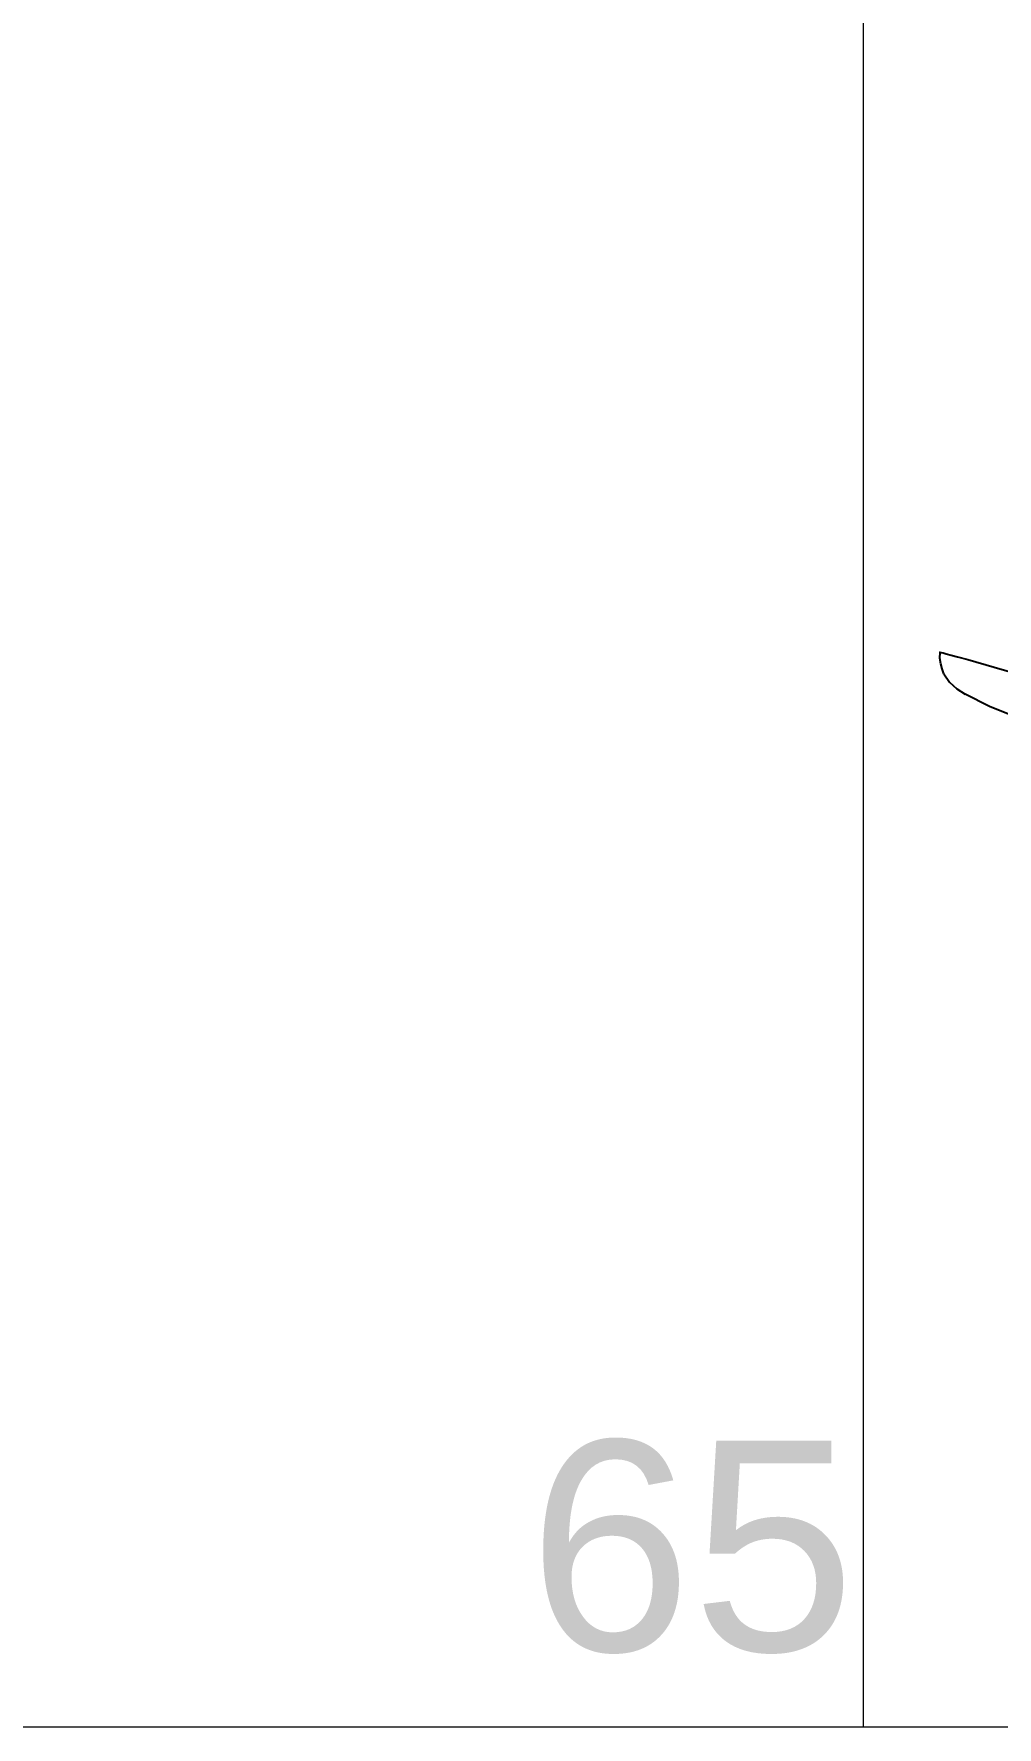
# Model space of a CAD drawing. Header units: inches. Extents: x 13 to 261, y -112 to -47.
# Drawn here: x 77.433 to 79.08, y -58.547 to -55.649 of the extents above; entities that cross this region are included whole.
import ezdxf

# ---------------------------------------------------------------- set-up
doc = ezdxf.new("R2010")
doc.units = ezdxf.units.IN
doc.header["$MEASUREMENT"] = 0
doc.layers.add('CAJONES', color=3, linetype='Continuous', lineweight=20)
doc.layers.add('TEXTOS', color=124, linetype='Continuous', lineweight=30)
doc.styles.add('TEXTOS', font='ARIALUNI.TTF', dxfattribs={"height": 0.36})

msp = doc.modelspace()

# ---------------------------------------------------------------- linework, layer by layer
at = {"linetype": 'Continuous'}
for points in [[(78.9824, -56.7078), (78.9819, -56.7073), (78.9844, -56.7077), (78.9874, -56.7082), (78.9929, -56.7097), (79.0014, -56.7121), (79.012, -56.715), (79.0295, -56.7198), (79.0746, -56.7329), (79.1203, -56.746), (79.1659, -56.7591), (79.1719, -56.7606), (79.1749, -56.7615)], [(78.9887, -56.7442), (78.9857, -56.7357), (78.9836, -56.7267), (78.982, -56.7173), (78.9824, -56.7078)], [(78.9887, -56.7442), (78.9984, -56.7581), (79.011, -56.7695), (79.025, -56.7789)], [(79.1636, -56.8346), (79.1164, -56.8201), (79.0667, -56.8), (79.025, -56.7789)]]:
    msp.add_lwpolyline(points, dxfattribs=at)
at = {"layer": 'CAJONES'}
for p, q in [((78.8507, -53.5466), (78.8507, -58.5466)), ((110.0507, -58.5466), (71.6507, -58.5466))]:
    msp.add_line(p, q, dxfattribs=at)

# ---------------------------------------------------------------- texts
at = {"layer": 'TEXTOS', "style": 'TEXTOS'}
msp.add_text('65', height=0.36, dxfattribs=at).set_placement((78.2782, -58.4163))

doc.saveas('drawing.dxf')
